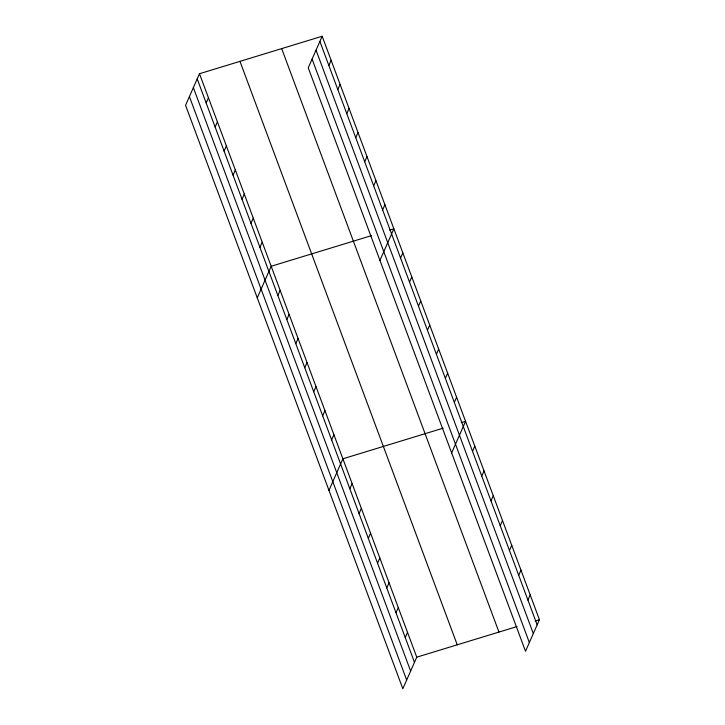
<?xml version="1.0" encoding="UTF-8"?>
<svg xmlns="http://www.w3.org/2000/svg" width="725" height="725" viewBox="0 0 725 725"><rect width="100%" height="100%" fill="white"/><g stroke="black" fill="none" stroke-linecap="round" stroke-linejoin="round"><path stroke-width="1.09" d="M199.484 73.723L185.564 105.297L402.828 688.75L416.757 657.176L199.484 73.723L322.172 36.25L539.436 619.703L525.516 651.277L308.243 67.824L322.172 36.25M206.163 102.959L208.447 97.784M215.126 127.029L217.409 121.854M224.088 151.099L226.372 145.924M233.051 175.16L235.335 169.994M242.014 199.23L244.298 194.055M250.977 223.3L253.261 218.125M328.851 65.486L331.126 60.32M259.94 247.37L262.223 242.195M337.814 89.556L340.088 84.381M257.257 297.83L271.186 266.265L371.49 235.625M346.777 113.626L349.051 108.451M277.865 295.501L280.149 290.326M355.739 137.696L358.014 132.521M286.828 319.571L289.112 314.396M364.702 161.757L366.977 156.591M295.791 343.641L298.075 338.466M373.665 185.827L375.94 180.652M304.754 367.702L307.038 362.536M382.628 209.897L384.903 204.722M313.717 391.772L316 386.597M379.945 260.366L393.865 228.792L389.606 230.097M322.679 415.842L324.963 410.667M400.544 258.028L402.828 252.862M331.642 439.912L333.926 434.737M409.507 282.097L411.791 276.923M328.96 490.372L342.889 458.807L443.192 428.167M418.47 306.167L420.754 300.993M349.84 488.768L352.114 483.602M427.433 330.237L429.717 325.063M359.074 513.572L361.349 508.397M436.396 354.298L438.679 349.133M368.309 538.367L370.584 533.192M445.358 378.368L447.642 373.194M377.544 563.162L379.818 557.987M454.321 402.438L456.605 397.264M386.778 587.957L389.053 582.791M451.639 452.907L465.568 421.334L461.308 422.63M396.004 612.761L398.288 607.586M472.519 451.303L474.802 446.129M405.239 637.556L407.522 632.381M481.753 476.098L484.037 470.924M490.988 500.893L493.272 495.719M500.223 525.688L502.507 520.523M509.457 550.493L511.741 545.318M518.692 575.287L520.976 570.113M527.927 600.082L530.202 594.908M416.757 657.176L517.07 626.545M535.177 621.008L539.436 619.703M319.888 41.425L537.162 624.877M316.046 50.134L533.319 633.596M312.085 59.106L529.359 642.567M281.681 48.611L498.954 632.073M239.966 61.353L457.239 644.815M197.2 78.889L414.473 662.351M193.358 87.607L410.631 671.06M189.406 96.579L406.671 680.041"/></g></svg>
